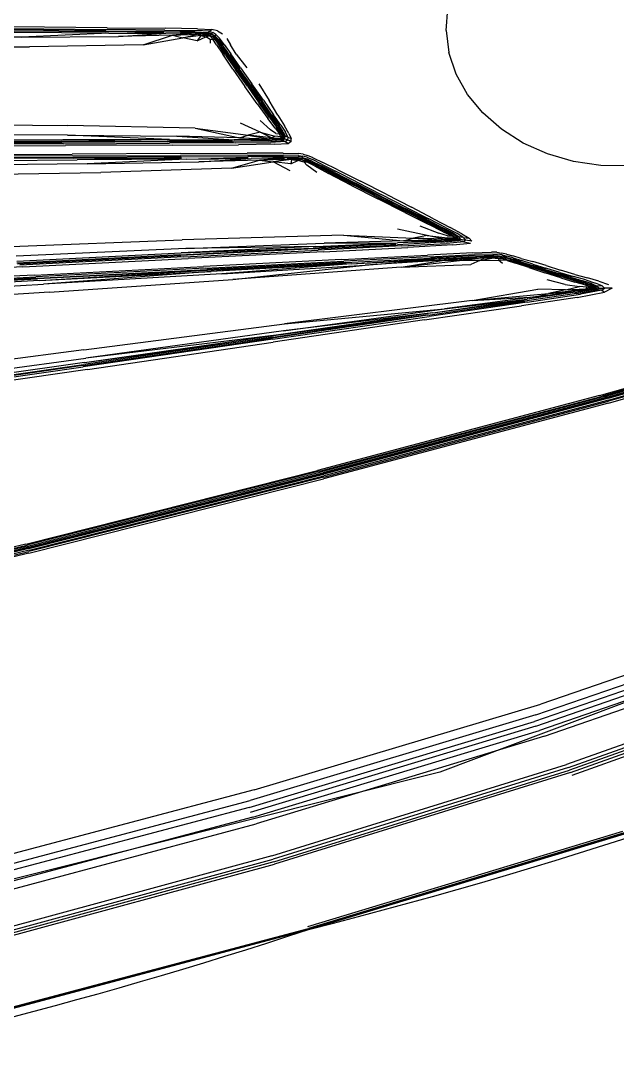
# Model space of a CAD drawing. Extents: x 526875 to 527530, y 3493038 to 3493574.
# Drawn here: x 527112.364 to 527113.568, y 3493322.134 to 3493324.211 of the extents above; entities that cross this region are included whole.
import ezdxf

# ---------------------------------------------------------------- set-up
doc = ezdxf.new("R2010")
doc.units = 0
doc.header["$LTSCALE"] = 2
doc.layers.get('0').update_dxf_attribs({"linetype": 'CONTINUOUS'})
doc.layers.add('L-WATER水景', color=5, linetype='CONTINUOUS')
doc.layers.add('W-_BOLLARD系船栓', color=4, linetype='CONTINUOUS')

# ---------------------------------------------------------------- blocks, each defined once
blk = doc.blocks.new('$matou$00000056')
at = {"color": 0, "linetype": 'Continuous'}
for p, q in [((-4114.3, 1648.3, 0), (-4525.8, 1506.2, 0)), ((-4525.7, 1505.9, 0), (-4114.2, 1647.8, 0)), ((-4114.1, 1646.2, 0), (-4525.5, 1504.4, 0)), ((-4085.7, 1535.3, 0), (-4478.9, 1396.7, 0)), ((-4478.2, 1392.7, 0), (-4085.3, 1531.3, 0)), ((-4084.7, 1526.7, 0), (-4477.1, 1388.1, 0)), ((-4475.5, 1382.5, 0), (-4083.7, 1520.8, 0)), ((-4950.2, 1339.7, 0), (-4525.8, 1506.2, 0)), ((-4525.7, 1505.9, 0), (-4949.7, 1339.7, 0)), ((-4949.1, 1338.5, 0), (-4525.5, 1504.4, 0)), ((-4524.6, 1500.9, 0), (-4947.3, 1335.4, 0)), ((-4069.6, 1462.6, 0), (-4453.9, 1329.1, 0)), ((-4449.1, 1318.1, 0), (-4066.5, 1450.4, 0)), ((-4444, 1301.6, 0), (-4063.3, 1432.8, 0)), ((-4063.7, 1421.3, 0), (-4445.5, 1290, 0)), ((-4450.8, 1272, 0), (-4065.9, 1403.9, 0)), ((-4876.2, 1237.7, 0), (-4478.9, 1396.7, 0)), ((-4478.2, 1392.7, 0), (-4875, 1233.8, 0)), ((-4873.3, 1229.4, 0), (-4477.1, 1388.1, 0)), ((-4475.5, 1382.5, 0), (-4870.8, 1224.2, 0)), ((-4840.7, 1177.1, 0), (-4453.9, 1329.1, 0)), ((-4449.1, 1318.1, 0), (-4834.1, 1167.4, 0)), ((-4829.1, 1160.2, 0), (-4445.5, 1309.9, 0)), ((-4828.6, 1141.1, 0), (-4445.5, 1290, 0)), ((-4444, 1301.6, 0), (-4826.9, 1152.5, 0)), ((-4450.8, 1272, 0), (-4835.4, 1122.9, 0)), ((-5250.9, 1070.6, 0), (-4878, 1242.4, 0)), ((-4876.2, 1237.7, 0), (-5247.9, 1066.3, 0)), ((-5246, 1062.8, 0), (-4875, 1233.8, 0)), ((-4873.3, 1229.4, 0), (-5243.6, 1058.9, 0)), ((-5240.2, 1054.4, 0), (-4870.8, 1224.2, 0)), ((-4840.7, 1177.1, 0), (-5201.8, 1014.6, 0)), ((-5193.4, 1006.6, 0), (-4834.1, 1167.4, 0)), ((-4829.1, 1160.2, 0), (-5187.1, 1000.6, 0)), ((-5183.9, 993.7, 0), (-4826.9, 1152.5, 0)), ((-4828.6, 1141.1, 0), (-5184.9, 983.1, 0)), ((-5191.2, 965.8, 0), (-4835.4, 1122.9, 0)), ((-4144.7, 872.5, 0), (-3785.5, 985.6, 0)), ((-4144.6, 877.4, 0), (-3785.8, 990.1, 0)), ((-3785.7, 987.6, 0), (-4144.6, 874.6, 0)), ((-4144.5, 869.5, 0), (-3785.3, 982.7, 0)), ((-3785.2, 981.6, 0), (-4144.3, 868.4, 0)), ((-4143.9, 867.4, 0), (-3785.3, 980.5, 0)), ((-4142.7, 865.3, 0), (-3785.6, 977.9, 0)), ((-3785.7, 976.1, 0), (-4141.7, 863.8, 0)), ((-4140.3, 862, 0), (-3785.8, 973.9, 0)), ((-4540.4, 744.6, 0), (-4144.6, 874.6, 0)), ((-4144.6, 877.4, 0), (-4540.2, 747.5, 0)), ((-4144.7, 872.5, 0), (-4540.5, 742.4, 0)), ((-4144.5, 869.5, 0), (-4540.3, 739.4, 0)), ((-4539.9, 738.4, 0), (-4144.3, 868.4, 0)), ((-4143.9, 867.4, 0), (-4539.2, 737.5, 0)), ((-4142.7, 865.3, 0), (-4536.6, 735.8, 0)), ((-4534.5, 734.8, 0), (-4141.7, 863.8, 0)), ((-4140.3, 862, 0), (-4531.8, 733.5, 0)), ((-4922.7, 610.3, 0), (-4540.5, 742.4, 0)), ((-4540.4, 744.6, 0), (-4922.6, 612.5, 0)), ((-4922.5, 615.4, 0), (-4540.2, 747.5, 0)), ((-4922.3, 607.4, 0), (-4540.3, 739.4, 0)), ((-4539.9, 738.4, 0), (-4921.7, 606.5, 0)), ((-4920.7, 605.8, 0), (-4539.2, 737.5, 0)), ((-4917.1, 604.6, 0), (-4536.6, 735.8, 0)), ((-4534.5, 734.8, 0), (-4914.2, 603.9, 0)), ((-4910.4, 603.1, 0), (-4531.8, 733.5, 0)), ((-4922.5, 615.4, 0), (-5241.1, 495.9, 0)), ((-5241, 493.3, 0), (-4922.6, 612.5, 0)), ((-4922.7, 610.3, 0), (-5240.8, 491.2, 0)), ((-4221.2, 567.2, 0), (-3953.3, 619.4, 0)), ((-3948.8, 610, 0), (-4215.5, 559.1, 0)), ((-3948, 613.8, 0), (-4215, 562.8, 0)), ((-4214.7, 560.6, 0), (-3948.1, 611.5, 0)), ((-4922.3, 607.4, 0), (-5240.1, 488.6, 0)), ((-5239.3, 487.8, 0), (-4921.7, 606.5, 0)), ((-4920.7, 605.8, 0), (-5238.1, 487.2, 0)), ((-4917.1, 604.6, 0), (-5233.8, 486.4, 0)), ((-5230.3, 486.1, 0), (-4914.2, 603.9, 0)), ((-4910.4, 603.1, 0), (-5225.9, 485.7, 0)), ((-3948.7, 597.8, 0), (-4218.6, 548.2, 0)), ((-4217, 555.8, 0), (-3949.3, 606.4, 0)), ((-4215.9, 534.5, 0), (-3946, 581.4, 0)), ((-4217, 555.8, 0), (-4474.4, 506.6, 0)), ((-4221.2, 567.2, 0), (-4470.4, 518.1, 0)), ((-4470.2, 513.5, 0), (-4215, 562.8, 0)), ((-4470, 509.9, 0), (-4215.5, 559.1, 0)), ((-4217, 555.8, 0), (-4470, 509.9, 0)), ((-4214.7, 560.6, 0), (-4469.2, 511.4, 0)), ((-4484.4, 499.2, 0), (-4218.6, 548.2, 0)), ((-4474.4, 506.6, 0), (-4218.6, 548.2, 0)), ((-4215.9, 534.5, 0), (-4485.6, 487.6, 0)), ((-4470.2, 513.5, 0), (-4680.2, 472.6, 0)), ((-4673.7, 478.1, 0), (-4470.4, 518.1, 0)), ((-4484.4, 499.2, 0), (-4700.8, 459.6, 0)), ((-4684.9, 466.3, 0), (-4474.4, 506.6, 0)), ((-4684.9, 466.3, 0), (-4484.4, 499.2, 0)), ((-4470, 509.9, 0), (-4678.6, 469.3, 0)), ((-4474.4, 506.6, 0), (-4678.6, 469.3, 0)), ((-4678.3, 470.7, 0), (-4469.2, 511.4, 0)), ((-4737.7, 445, 0), (-4485.6, 487.6, 0)), ((-4485.6, 487.6, 0), (-4700.8, 459.6, 0)), ((-4812, 447, 0), (-4680.2, 472.6, 0)), ((-4673.7, 478.1, 0), (-4804.2, 453.1, 0)), ((-4823.1, 437.9, 0), (-4700.8, 459.6, 0)), ((-4684.9, 466.3, 0), (-4811.9, 442.1, 0)), ((-4700.8, 459.6, 0), (-4811.9, 442.1, 0)), ((-4678.3, 470.7, 0), (-4808.5, 445.4, 0)), ((-4684.9, 466.3, 0), (-4807.8, 444.2, 0)), ((-4168.9, 437.7, 0), (-3919.6, 461.7, 0)), ((-4812, 447, 0), (-4883.3, 432.6, 0)), ((-4879.1, 438.2, 0), (-4804.2, 453.1, 0)), ((-4878.1, 431.4, 0), (-4808.5, 445.4, 0)), ((-4737.7, 445, 0), (-4840.4, 432.2, 0)), ((-4737.7, 445, 0), (-4826.2, 425.1, 0)), ((-4737.7, 445, 0), (-4823.1, 437.9, 0)), ((-3915.7, 445.4, 0), (-4160.9, 424.7, 0)), ((-4879.1, 438.2, 0), (-4915.7, 428.7, 0)), ((-4912, 425.6, 0), (-4883.3, 432.6, 0)), ((-4878.1, 431.4, 0), (-4905.4, 425, 0)), ((-4902.2, 424.5, 0), (-4876.1, 430.6, 0)), ((-4884.9, 425.9, 0), (-4840.4, 432.2, 0)), ((-4823.1, 437.9, 0), (-4880.1, 428, 0)), ((-4840.4, 432.2, 0), (-4880.1, 428, 0)), ((-4876.8, 429.6, 0), (-4811.9, 442.1, 0)), ((-4876.8, 429.6, 0), (-4823.1, 437.9, 0)), ((-4863.1, 425.6, 0), (-4840.4, 432.2, 0)), ((-4823.1, 437.9, 0), (-4840.4, 432.2, 0)), ((-4168.9, 437.7, 0), (-4415.6, 413.5, 0)), ((-4155.1, 418.3, 0), (-3913.7, 437.1, 0)), ((-3912.6, 433.7, 0), (-4152.8, 415.5, 0)), ((-4151.9, 414.2, 0), (-3911.7, 432.4, 0)), ((-3910.5, 430.2, 0), (-4150.4, 412.1, 0)), ((-4925.9, 422.1, 0), (-4915.7, 428.7, 0)), ((-4925.9, 422.1, 0), (-4915.9, 422.1, 0)), ((-4908.1, 410.4, 0), (-4921.2, 416, 0)), ((-4912, 425.6, 0), (-4915.9, 422.1, 0)), ((-4912.7, 418.2, 0), (-4915.9, 422.1, 0)), ((-4908.6, 422, 0), (-4915.9, 422.1, 0)), ((-4912, 425.6, 0), (-4915.7, 428.7, 0)), ((-4912.7, 418.2, 0), (-4905.9, 418.7, 0)), ((-4912.7, 418.2, 0), (-4903.7, 413.8, 0)), ((-4912, 425.6, 0), (-4905.4, 425, 0)), ((-4908.6, 422, 0), (-4905.4, 425, 0)), ((-4908.6, 422, 0), (-4905.9, 418.7, 0)), ((-4908.6, 422, 0), (-4904.8, 422, 0)), ((-4902.6, 419.1, 0), (-4905.9, 418.7, 0)), ((-4898.3, 414.8, 0), (-4905.9, 418.7, 0)), ((-4902.2, 424.5, 0), (-4905.4, 425, 0)), ((-4902.2, 424.5, 0), (-4904.8, 422, 0)), ((-4902.6, 419.1, 0), (-4904.8, 422, 0)), ((-4903.3, 422, 0), (-4904.8, 422, 0)), ((-4903.3, 422, 0), (-4901.2, 424.1, 0)), ((-4903.3, 422, 0), (-4901.6, 419.6, 0)), ((-4903.3, 422, 0), (-4902.5, 422, 0)), ((-4902.6, 419.1, 0), (-4901.6, 419.6, 0)), ((-4902.6, 419.1, 0), (-4896.1, 415.7, 0)), ((-4901, 423.7, 0), (-4902.5, 422, 0)), ((-4901.3, 420.1, 0), (-4902.5, 422, 0)), ((-4901.8, 421.9, 0), (-4902.5, 422, 0)), ((-4902.2, 424.5, 0), (-4901.2, 424.1, 0)), ((-4901.8, 421.9, 0), (-4901, 423.7, 0)), ((-4901.8, 421.9, 0), (-4901, 423, 0)), ((-4901.8, 421.9, 0), (-4901.3, 420.1, 0)), ((-4901.8, 421.9, 0), (-4901.2, 420.8, 0)), ((-4901.3, 420.1, 0), (-4901.6, 419.6, 0)), ((-4895.9, 416.6, 0), (-4901.6, 419.6, 0)), ((-4901.3, 420.1, 0), (-4901.2, 420.8, 0)), ((-4901, 423.7, 0), (-4901.2, 424.1, 0)), ((-4901, 423, 0), (-4901.2, 420.8, 0)), ((-4900.3, 421.8, 0), (-4901.2, 420.8, 0)), ((-4897.4, 418.6, 0), (-4901.2, 420.8, 0)), ((-4901, 423.7, 0), (-4880.1, 428, 0)), ((-4884.9, 425.9, 0), (-4901, 423, 0)), ((-4901, 423.7, 0), (-4901, 423, 0)), ((-4900.3, 421.8, 0), (-4901, 423, 0)), ((-4900.3, 421.8, 0), (-4890.4, 423.4, 0)), ((-4897.4, 418.6, 0), (-4900.3, 421.8, 0)), ((-4900.3, 421.8, 0), (-4897, 419.9, 0)), ((-4898.3, 414.8, 0), (-4896.1, 415.7, 0)), ((-4897.4, 418.6, 0), (-4897, 419.9, 0)), ((-4897.4, 418.6, 0), (-4889.1, 415.4, 0)), ((-4897.4, 418.6, 0), (-4896.7, 417.6, 0)), ((-4891.8, 420.9, 0), (-4897, 419.9, 0)), ((-4889, 416.9, 0), (-4897, 419.9, 0)), ((-4895.9, 416.6, 0), (-4896.7, 417.6, 0)), ((-4895.9, 416.6, 0), (-4896.1, 415.7, 0)), ((-4885.6, 411.5, 0), (-4896.1, 415.7, 0)), ((-4891.8, 420.9, 0), (-4890.4, 423.4, 0)), ((-4891.8, 420.9, 0), (-4882.2, 419.9, 0)), ((-4884.9, 425.9, 0), (-4890.4, 423.4, 0)), ((-4863.1, 425.6, 0), (-4890.4, 423.4, 0)), ((-4889, 416.9, 0), (-4875.8, 412.3, 0)), ((-4884.9, 425.9, 0), (-4880.1, 428, 0)), ((-4884.9, 425.9, 0), (-4863.1, 425.6, 0)), ((-4863.1, 425.6, 0), (-4882.2, 419.9, 0)), ((-4862.9, 416.4, 0), (-4882.2, 419.9, 0)), ((-4863.1, 425.6, 0), (-4826.2, 425.1, 0)), ((-4862.9, 416.4, 0), (-4838.6, 409.3, 0)), ((-4400.4, 404.2, 0), (-4160.9, 424.7, 0)), ((-4386.4, 400.2, 0), (-4160.9, 424.7, 0)), ((-4155.1, 418.3, 0), (-4386.4, 400.2, 0)), ((-4155.1, 418.3, 0), (-4381.2, 398.3, 0)), ((-4381.2, 398.3, 0), (-4152.8, 415.5, 0)), ((-4148.4, 409.3, 0), (-3908.7, 427.4, 0)), ((-4908.1, 410.4, 0), (-4892.8, 405.3, 0)), ((-4890.3, 408.7, 0), (-4903.7, 413.8, 0)), ((-4898.3, 414.8, 0), (-4886.6, 410.2, 0)), ((-4875.5, 399.6, 0), (-4892.8, 405.3, 0)), ((-4890.3, 408.7, 0), (-4873.7, 403, 0)), ((-4876.1, 410.7, 0), (-4889.1, 415.4, 0)), ((-4887.9, 414.1, 0), (-4874.9, 409.2, 0)), ((-4871.6, 404.8, 0), (-4886.6, 410.2, 0)), ((-4885.6, 411.5, 0), (-4871.7, 406.4, 0)), ((-4876.1, 410.7, 0), (-4858.1, 404, 0)), ((-4856.8, 405.3, 0), (-4875.8, 412.3, 0)), ((-4857.5, 402.8, 0), (-4874.9, 409.2, 0)), ((-4855.3, 396.3, 0), (-4873.7, 403, 0)), ((-4854.7, 400.1, 0), (-4871.7, 406.4, 0)), ((-4871.6, 404.8, 0), (-4854.2, 398.4, 0)), ((-4837.7, 396.3, 0), (-4858.1, 404, 0)), ((-4857.5, 402.8, 0), (-4838.2, 395.5, 0)), ((-4856.8, 405.3, 0), (-4835.1, 397.1, 0)), ((-4641.7, 389.9, 0), (-4415.6, 413.5, 0)), ((-4415.6, 413.5, 0), (-4593.5, 387.2, 0)), ((-4400.4, 404.2, 0), (-4593.5, 387.2, 0)), ((-4574.5, 385.5, 0), (-4400.4, 404.2, 0)), ((-4151.9, 414.2, 0), (-4380.2, 397, 0)), ((-4378.5, 394.9, 0), (-4150.4, 412.1, 0)), ((-4148.4, 409.3, 0), (-4376, 392.1, 0)), ((-4132.7, 395.9, 0), (-3898.6, 413.6, 0)), ((-4875.5, 399.6, 0), (-4856.3, 392.6, 0)), ((-4836.9, 385.2, 0), (-4856.3, 392.6, 0)), ((-4855.3, 396.3, 0), (-4836.6, 389.4, 0)), ((-4854.7, 400.1, 0), (-4836.6, 393.2, 0)), ((-4836, 391.6, 0), (-4854.2, 398.4, 0)), ((-4819.1, 388.2, 0), (-4838.2, 395.5, 0)), ((-4837.7, 396.3, 0), (-4817.5, 388.6, 0)), ((-4818.9, 386.6, 0), (-4836.6, 393.2, 0)), ((-4818.9, 382.8, 0), (-4836.6, 389.4, 0)), ((-4836, 391.6, 0), (-4818.5, 385, 0)), ((-4813.8, 388.8, 0), (-4835.1, 397.1, 0)), ((-4819.1, 388.2, 0), (-4802.5, 381.9, 0)), ((-4800.2, 381.9, 0), (-4817.5, 388.6, 0)), ((-4813.8, 388.8, 0), (-4795.8, 381.7, 0)), ((-4641.7, 389.9, 0), (-4735.6, 384.6, 0)), ((-4641.7, 389.9, 0), (-4720.1, 377.7, 0)), ((-4641.7, 389.9, 0), (-4699.6, 377.4, 0)), ((-4574.5, 385.5, 0), (-4386.4, 400.2, 0)), ((-4567.7, 384.3, 0), (-4386.4, 400.2, 0)), ((-4381.2, 398.3, 0), (-4567.7, 384.3, 0)), ((-4566.6, 383, 0), (-4380.2, 397, 0)), ((-4378.5, 394.9, 0), (-4564.8, 380.9, 0)), ((-4562.1, 378.1, 0), (-4376, 392.1, 0)), ((-4132.7, 395.9, 0), (-4355.1, 379.1, 0)), ((-4349.2, 376.4, 0), (-4128.5, 393.1, 0)), ((-4125.6, 390.9, 0), (-4345.1, 374.3, 0)), ((-4343.8, 373, 0), (-4124.7, 389.5, 0)), ((-4836.9, 385.2, 0), (-4818.8, 378.7, 0)), ((-4818.9, 386.6, 0), (-4803.5, 380.8, 0)), ((-4818.9, 382.8, 0), (-4803.8, 377.1, 0)), ((-4803.4, 373.4, 0), (-4818.8, 378.7, 0)), ((-4803.4, 379.3, 0), (-4818.5, 385, 0)), ((-4792.5, 372.8, 0), (-4803.8, 377.1, 0)), ((-4792.1, 376.5, 0), (-4803.5, 380.8, 0)), ((-4803.4, 379.3, 0), (-4792.1, 375.1, 0)), ((-4790.7, 377.4, 0), (-4802.5, 381.9, 0)), ((-4800.2, 381.9, 0), (-4788.4, 377.3, 0)), ((-4784.2, 377, 0), (-4795.8, 381.7, 0)), ((-4792.1, 376.5, 0), (-4783.7, 373.5, 0)), ((-4783.8, 372.1, 0), (-4792.1, 375.1, 0)), ((-4780.5, 374.3, 0), (-4788.4, 377.3, 0)), ((-4784.2, 377, 0), (-4776.9, 374.1, 0)), ((-4784.2, 377, 0), (-4772.6, 376.9, 0)), ((-4780.5, 374.3, 0), (-4775, 372.7, 0)), ((-4780.5, 374.3, 0), (-4776.9, 374.1, 0)), ((-4778, 382.3, 0), (-4772.6, 376.9, 0)), ((-4772.1, 374.6, 0), (-4776.9, 374.1, 0)), ((-4771.8, 372.5, 0), (-4776.9, 374.1, 0)), ((-4747.8, 377.4, 0), (-4772.6, 376.9, 0)), ((-4772.1, 374.6, 0), (-4763.7, 373.6, 0)), ((-4747.8, 377.4, 0), (-4763.7, 373.6, 0)), ((-4754.3, 373.1, 0), (-4720.1, 377.7, 0)), ((-4754.3, 373.1, 0), (-4747.8, 377.4, 0)), ((-4747.8, 377.4, 0), (-4735.6, 384.6, 0)), ((-4747.8, 377.4, 0), (-4720.1, 377.7, 0)), ((-4720.1, 377.7, 0), (-4747.7, 372.7, 0)), ((-4699.6, 377.4, 0), (-4747.7, 372.7, 0)), ((-4743.7, 372.1, 0), (-4699.6, 377.4, 0)), ((-4743.7, 372.1, 0), (-4686.7, 376.6, 0)), ((-4681.9, 375.7, 0), (-4742, 371.4, 0)), ((-4741.3, 370.1, 0), (-4681, 374.4, 0)), ((-4699.6, 377.4, 0), (-4720.1, 377.7, 0)), ((-4699.6, 377.4, 0), (-4593.5, 387.2, 0)), ((-4593.5, 387.2, 0), (-4686.7, 376.6, 0)), ((-4574.5, 385.5, 0), (-4686.7, 376.6, 0)), ((-4574.5, 385.5, 0), (-4681.9, 375.7, 0)), ((-4566.6, 383, 0), (-4681, 374.4, 0)), ((-4679.5, 372.3, 0), (-4564.8, 380.9, 0)), ((-4562.1, 378.1, 0), (-4677, 369.5, 0)), ((-4537.3, 365.4, 0), (-4355.1, 379.1, 0)), ((-4349.2, 376.4, 0), (-4530.1, 362.8, 0)), ((-4525, 360.8, 0), (-4345.1, 374.3, 0)), ((-4351.7, 362.4, 0), (-4123.6, 377.7, 0)), ((-4124.6, 386, 0), (-4345.8, 369.8, 0)), ((-4803.4, 373.4, 0), (-4792.1, 369.4, 0)), ((-4792.5, 372.8, 0), (-4784.1, 369.9, 0)), ((-4783.6, 366.6, 0), (-4792.1, 369.4, 0)), ((-4777.4, 367.9, 0), (-4784.1, 369.9, 0)), ((-4783.8, 372.1, 0), (-4777.3, 370.2, 0)), ((-4777.2, 371.6, 0), (-4783.7, 373.5, 0)), ((-4783.6, 366.6, 0), (-4776.7, 364.7, 0)), ((-4777.4, 367.9, 0), (-4771.4, 366.9, 0)), ((-4771.5, 369.1, 0), (-4777.3, 370.2, 0)), ((-4777.2, 371.6, 0), (-4771.7, 370.5, 0)), ((-4770.3, 363.6, 0), (-4776.7, 364.7, 0)), ((-4771.8, 372.5, 0), (-4775, 372.7, 0)), ((-4771.8, 372.5, 0), (-4763.7, 373.6, 0)), ((-4771.8, 372.5, 0), (-4768.5, 371.7, 0)), ((-4771.7, 371.2, 0), (-4771.7, 370.5, 0)), ((-4765.9, 370, 0), (-4771.7, 370.5, 0)), ((-4771.5, 369.1, 0), (-4765.5, 368.7, 0)), ((-4764.9, 366.5, 0), (-4771.4, 366.9, 0)), ((-4770.3, 363.6, 0), (-4763.4, 363.4, 0)), ((-4754.3, 373.1, 0), (-4768.5, 371.7, 0)), ((-4767, 371.2, 0), (-4768.5, 371.7, 0)), ((-4767, 371.2, 0), (-4747.7, 372.7, 0)), ((-4767, 371.2, 0), (-4766.3, 370.8, 0)), ((-4765.9, 370, 0), (-4766.3, 370.8, 0)), ((-4765.9, 370, 0), (-4742, 371.4, 0)), ((-4765.9, 370, 0), (-4765.5, 368.7, 0)), ((-4741.3, 370.1, 0), (-4765.5, 368.7, 0)), ((-4764.9, 366.5, 0), (-4740.2, 367.9, 0)), ((-4754.3, 373.1, 0), (-4763.7, 373.6, 0)), ((-4738.2, 365, 0), (-4763.4, 363.4, 0)), ((-4754.3, 373.1, 0), (-4747.7, 372.7, 0)), ((-4679.5, 372.3, 0), (-4740.2, 367.9, 0)), ((-4738.2, 365, 0), (-4677, 369.5, 0)), ((-4537.3, 365.4, 0), (-4650.7, 356.9, 0)), ((-4642.6, 354.4, 0), (-4530.1, 362.8, 0)), ((-4525, 360.8, 0), (-4636.6, 352.4, 0)), ((-4351.7, 362.4, 0), (-4538, 350.9, 0)), ((-4526.8, 356.9, 0), (-4345.8, 369.8, 0)), ((-4526.8, 356.9, 0), (-4351.7, 362.4, 0)), ((-4343.8, 373, 0), (-4523.1, 359.5, 0)), ((-4345.8, 369.8, 0), (-4523.1, 359.5, 0)), ((-4116.8, 361.5, 0), (-4346.9, 347.7, 0)), ((-4711.1, 351.9, 0), (-4734.7, 348.7, 0)), ((-4725.7, 346.3, 0), (-4734.7, 348.7, 0)), ((-4725.7, 346.3, 0), (-4727.9, 343.4, 0)), ((-4725.7, 346.3, 0), (-4702.5, 349.4, 0)), ((-4725.7, 346.3, 0), (-4719, 344.6, 0)), ((-4696, 347.5, 0), (-4719, 344.6, 0)), ((-4715.8, 343.6, 0), (-4693.1, 346.4, 0)), ((-4711.1, 351.9, 0), (-4650.7, 356.9, 0)), ((-4642.6, 354.4, 0), (-4702.5, 349.4, 0)), ((-4696, 347.5, 0), (-4636.6, 352.4, 0)), ((-4693.1, 346.4, 0), (-4636.5, 349.3, 0)), ((-4693.1, 345.4, 0), (-4636.5, 349.3, 0)), ((-4644.6, 345.7, 0), (-4538, 350.9, 0)), ((-4526.8, 356.9, 0), (-4636.5, 349.3, 0)), ((-4538, 350.9, 0), (-4636.5, 349.3, 0)), ((-4634.2, 351.1, 0), (-4523.1, 359.5, 0)), ((-4526.8, 356.9, 0), (-4634.2, 351.1, 0)), ((-4563.8, 337.4, 0), (-4346.9, 347.7, 0)), ((-4736.8, 345.5, 0), (-4733, 340.5, 0)), ((-4736.8, 345.5, 0), (-4727.9, 343.4, 0)), ((-4723.2, 333.1, 0), (-4733, 340.5, 0)), ((-4725, 339, 0), (-4733, 340.5, 0)), ((-4725, 339, 0), (-4727.9, 343.4, 0)), ((-4721.5, 342.1, 0), (-4727.9, 343.4, 0)), ((-4725, 339, 0), (-4716.3, 332.3, 0)), ((-4725, 339, 0), (-4719.4, 338.3, 0)), ((-4723.2, 333.1, 0), (-4707.4, 322.6, 0)), ((-4721.5, 342.1, 0), (-4719, 344.6, 0)), ((-4721.5, 342.1, 0), (-4719.4, 338.3, 0)), ((-4721.5, 342.1, 0), (-4718.3, 341.4, 0)), ((-4711.7, 332.3, 0), (-4719.4, 338.3, 0)), ((-4716.6, 338.1, 0), (-4719.4, 338.3, 0)), ((-4715.8, 343.6, 0), (-4719, 344.6, 0)), ((-4715.8, 343.6, 0), (-4718.3, 341.4, 0)), ((-4716.6, 338.1, 0), (-4718.3, 341.4, 0)), ((-4716.9, 341.1, 0), (-4718.3, 341.4, 0)), ((-4716.9, 341.1, 0), (-4714.6, 343, 0)), ((-4716.9, 341.1, 0), (-4716.1, 340.9, 0)), ((-4716.6, 338.1, 0), (-4715.6, 338.3, 0)), ((-4716.6, 338.1, 0), (-4709.7, 332.7, 0)), ((-4714.4, 342.5, 0), (-4716.1, 340.9, 0)), ((-4715.3, 340.7, 0), (-4716.1, 340.9, 0)), ((-4715.3, 338.7, 0), (-4716.1, 340.9, 0)), ((-4715.8, 343.6, 0), (-4714.6, 343, 0)), ((-4715.3, 338.7, 0), (-4715.6, 338.3, 0)), ((-4715.3, 340.7, 0), (-4714.4, 342.5, 0)), ((-4715.3, 340.7, 0), (-4714.3, 341.7, 0)), ((-4715.3, 340.7, 0), (-4715.3, 338.7, 0)), ((-4715.3, 340.7, 0), (-4714.9, 339.3, 0)), ((-4715.3, 338.7, 0), (-4714.9, 339.3, 0)), ((-4714.3, 341.7, 0), (-4714.9, 339.3, 0)), ((-4713.8, 340.3, 0), (-4714.9, 339.3, 0)), ((-4710.2, 335.6, 0), (-4714.9, 339.3, 0)), ((-4714.6, 343, 0), (-4695.4, 344, 0)), ((-4714.4, 342.5, 0), (-4714.6, 343, 0)), ((-4714.4, 342.5, 0), (-4695.4, 344, 0)), ((-4699.2, 342.2, 0), (-4714.4, 342.5, 0)), ((-4714.4, 342.5, 0), (-4714.3, 341.7, 0)), ((-4699.2, 342.2, 0), (-4714.3, 341.7, 0)), ((-4703.7, 339.9, 0), (-4714.3, 341.7, 0)), ((-4713.8, 340.3, 0), (-4714.3, 341.7, 0)), ((-4713.8, 340.3, 0), (-4703.7, 339.9, 0)), ((-4713.8, 340.3, 0), (-4709.5, 336.8, 0)), ((-4710.2, 335.6, 0), (-4709.5, 336.8, 0)), ((-4710.2, 335.6, 0), (-4709.9, 334.4, 0)), ((-4710.2, 335.6, 0), (-4698.5, 328.2, 0)), ((-4697.8, 326.7, 0), (-4709.9, 334.4, 0)), ((-4696.4, 324, 0), (-4709.7, 332.7, 0)), ((-4703.6, 336.6, 0), (-4709.5, 336.8, 0)), ((-4698, 329.8, 0), (-4709.5, 336.8, 0)), ((-4699.2, 342.2, 0), (-4703.7, 339.9, 0)), ((-4676.2, 336.4, 0), (-4703.7, 339.9, 0)), ((-4703.6, 336.6, 0), (-4692, 332.3, 0)), ((-4699.2, 342.2, 0), (-4695.4, 344, 0)), ((-4699.2, 342.2, 0), (-4658, 341.2, 0)), ((-4699.2, 342.2, 0), (-4676.2, 336.4, 0)), ((-4644.6, 345.7, 0), (-4695.4, 344, 0)), ((-4658, 341.2, 0), (-4695.4, 344, 0)), ((-4693.1, 345.4, 0), (-4644.6, 345.7, 0)), ((-4676.2, 336.4, 0), (-4658, 341.2, 0)), ((-4676.2, 336.4, 0), (-4636.3, 326, 0)), ((-4644.6, 345.7, 0), (-4658, 341.2, 0)), ((-4563.8, 337.4, 0), (-4658, 341.2, 0)), ((-4563.8, 337.4, 0), (-4644.6, 345.7, 0)), ((-4701.1, 322.4, 0), (-4716.3, 332.3, 0)), ((-4711.7, 332.3, 0), (-4697.6, 323, 0)), ((-4684.8, 308.2, 0), (-4707.4, 322.6, 0)), ((-4701.1, 322.4, 0), (-4678.6, 308.4, 0)), ((-4678.2, 315.8, 0), (-4698.5, 328.2, 0)), ((-4698, 329.8, 0), (-4677.5, 317.5, 0)), ((-4697.8, 326.7, 0), (-4677.6, 314.2, 0)), ((-4676.1, 309.7, 0), (-4697.6, 323, 0)), ((-4696.4, 324, 0), (-4675.6, 311, 0)), ((-4666.5, 320.5, 0), (-4692, 332.3, 0)), ((-4684.8, 308.2, 0), (-4655, 289.1, 0)), ((-4648.1, 289.4, 0), (-4678.6, 308.4, 0)), ((-4678.2, 315.8, 0), (-4647.7, 297, 0)), ((-4647.7, 295.6, 0), (-4677.6, 314.2, 0)), ((-4646.2, 298.3, 0), (-4677.5, 317.5, 0)), ((-4676.1, 309.7, 0), (-4646.3, 291.1, 0)), ((-4646.1, 292.7, 0), (-4675.6, 311, 0)), ((-4612.3, 274.9, 0), (-4647.7, 297, 0)), ((-4647.7, 295.6, 0), (-4613.2, 274.1, 0)), ((-4612.6, 270.2, 0), (-4646.3, 291.1, 0)), ((-4646.2, 298.3, 0), (-4609.5, 275.5, 0)), ((-4646.1, 292.7, 0), (-4612.5, 271.8, 0)), ((-4620.9, 267.5, 0), (-4655, 289.1, 0)), ((-4648.1, 289.4, 0), (-4614, 268.2, 0)), ((-4620.9, 267.5, 0), (-4585.8, 246, 0)), ((-4580.5, 247.4, 0), (-4614, 268.2, 0)), ((-4578.8, 252.7, 0), (-4613.2, 274.1, 0)), ((-4612.6, 270.2, 0), (-4579.4, 249.5, 0)), ((-4579.3, 251.1, 0), (-4612.5, 271.8, 0)), ((-4612.3, 274.9, 0), (-4577, 252.9, 0)), ((-4573.2, 252.8, 0), (-4609.5, 275.5, 0)), ((-4551.2, 232, 0), (-4579.4, 249.5, 0)), ((-4579.3, 251.1, 0), (-4550.9, 233.5, 0)), ((-4578.8, 252.7, 0), (-4549.6, 234.5, 0)), ((-4547.2, 234.2, 0), (-4577, 252.9, 0)), ((-4573.2, 252.8, 0), (-4542.9, 233.5, 0)), ((-4555.2, 227.5, 0), (-4585.8, 246, 0)), ((-4580.5, 247.4, 0), (-4552.1, 229.7, 0)), ((-4041.3, 242.2, 0), (-4236.3, 235.4, 0)), ((-4555.2, 227.5, 0), (-4534.9, 215.2, 0)), ((-4533.1, 217.9, 0), (-4552.1, 229.7, 0)), ((-4551.2, 232, 0), (-4532.3, 220.2, 0)), ((-4532, 221.6, 0), (-4550.9, 233.5, 0)), ((-4530.4, 222.4, 0), (-4549.6, 234.5, 0)), ((-4547.2, 234.2, 0), (-4528, 222, 0)), ((-4524, 221.2, 0), (-4542.9, 233.5, 0)), ((-4532, 221.6, 0), (-4520, 214.4, 0)), ((-4530.4, 222.4, 0), (-4518.6, 215.2, 0)), ((-4516.7, 214.9, 0), (-4528, 222, 0)), ((-4527.2, 232.2, 0), (-4513.6, 219.9, 0)), ((-4491.1, 230.1, 0), (-4468.2, 215.1, 0)), ((-4412.4, 226.2, 0), (-4468.2, 215.1, 0)), ((-4412.4, 226.2, 0), (-4450, 212.1, 0)), ((-4412.4, 226.2, 0), (-4236.3, 235.4, 0)), ((-4217.9, 221.3, 0), (-4030, 226.3, 0)), ((-4946.6, 216.2, 0), (-4909.3, 215.7, 0)), ((-4909.3, 215.7, 0), (-4872.6, 209.3, 0)), ((-4872.6, 209.3, 0), (-4837.4, 197, 0)), ((-4522.2, 207.7, 0), (-4534.9, 215.2, 0)), ((-4533.1, 217.9, 0), (-4521, 210.6, 0)), ((-4520.4, 213, 0), (-4532.3, 220.2, 0)), ((-4524, 221.2, 0), (-4513.2, 214.3, 0)), ((-4513.5, 206.7, 0), (-4521, 210.6, 0)), ((-4520.4, 213, 0), (-4512.9, 209.1, 0)), ((-4512.6, 210.5, 0), (-4520, 214.4, 0)), ((-4516.7, 214.9, 0), (-4513.2, 214.3, 0)), ((-4516.7, 214.9, 0), (-4510.2, 211.5, 0)), ((-4509.9, 215.1, 0), (-4513.6, 219.9, 0)), ((-4509.9, 215.1, 0), (-4513.2, 214.3, 0)), ((-4507, 211, 0), (-4513.2, 214.3, 0)), ((-4512.6, 210.5, 0), (-4512.9, 209.1, 0)), ((-4507.5, 207.2, 0), (-4512.9, 209.1, 0)), ((-4512.6, 210.5, 0), (-4512.3, 211.3, 0)), ((-4512.6, 210.5, 0), (-4507.3, 208.7, 0)), ((-4511.7, 211.6, 0), (-4512.3, 211.3, 0)), ((-4511.7, 211.6, 0), (-4510.2, 211.5, 0)), ((-4507, 211, 0), (-4510.2, 211.5, 0)), ((-4509.9, 215.1, 0), (-4501.3, 212.3, 0)), ((-4507.5, 207.2, 0), (-4507.3, 208.7, 0)), ((-4507.2, 209.5, 0), (-4507.3, 208.7, 0)), ((-4501.8, 207.6, 0), (-4507.3, 208.7, 0)), ((-4507.2, 209.5, 0), (-4507.2, 210, 0)), ((-4507, 211, 0), (-4501.3, 212.3, 0)), ((-4507, 211, 0), (-4504, 209.8, 0)), ((-4492.9, 210.8, 0), (-4504, 209.8, 0)), ((-4502.5, 209, 0), (-4504, 209.8, 0)), ((-4492.9, 210.8, 0), (-4502.5, 209, 0)), ((-4502.5, 209, 0), (-4487, 209.5, 0)), ((-4502.5, 209, 0), (-4502, 208.4, 0)), ((-4502, 208.4, 0), (-4487, 209.5, 0)), ((-4501.8, 207.6, 0), (-4502, 208.4, 0)), ((-4492.2, 217.8, 0), (-4501.3, 212.3, 0)), ((-4492.9, 210.8, 0), (-4501.3, 212.3, 0)), ((-4492.9, 210.8, 0), (-4492.2, 217.8, 0)), ((-4492.9, 210.8, 0), (-4468.2, 215.1, 0)), ((-4492.9, 210.8, 0), (-4487, 209.5, 0)), ((-4492.2, 217.8, 0), (-4468.2, 215.1, 0)), ((-4468.2, 215.1, 0), (-4487, 209.5, 0)), ((-4450, 212.1, 0), (-4487, 209.5, 0)), ((-4483.5, 208.4, 0), (-4450, 212.1, 0)), ((-4483.5, 208.4, 0), (-4438.5, 209.5, 0)), ((-4482.2, 207.4, 0), (-4438.5, 209.5, 0)), ((-4450, 212.1, 0), (-4468.2, 215.1, 0)), ((-4450, 212.1, 0), (-4368.2, 216.3, 0)), ((-4368.2, 216.3, 0), (-4438.5, 209.5, 0)), ((-4350.9, 211.7, 0), (-4438.5, 209.5, 0)), ((-4350.9, 211.7, 0), (-4434.5, 208, 0)), ((-4344.6, 208.1, 0), (-4434.2, 206.5, 0)), ((-4217.9, 221.3, 0), (-4368.2, 216.3, 0)), ((-4350.9, 211.7, 0), (-4217.9, 221.3, 0)), ((-4350.9, 211.7, 0), (-4204.3, 214.9, 0)), ((-4344.9, 209.6, 0), (-4204.3, 214.9, 0)), ((-4199.5, 212.1, 0), (-4344.9, 209.6, 0)), ((-4344.6, 208.1, 0), (-4199.2, 210.7, 0)), ((-4198.6, 208.3, 0), (-4344.1, 205.7, 0)), ((-4023.2, 218.3, 0), (-4204.3, 214.9, 0)), ((-4199.5, 212.1, 0), (-4020.7, 215, 0)), ((-4020.3, 213.5, 0), (-4199.2, 210.7, 0)), ((-4198.6, 208.3, 0), (-4019.8, 211.1, 0)), ((-4019.1, 208, 0), (-4197.8, 205.2, 0)), ((-4837.4, 197, 0), (-4804.6, 179.3, 0)), ((-4522.2, 207.7, 0), (-4514.2, 203.5, 0)), ((-4508.4, 201.4, 0), (-4514.2, 203.5, 0)), ((-4513.5, 206.7, 0), (-4508, 204.8, 0)), ((-4508.4, 201.4, 0), (-4502.1, 200.4, 0)), ((-4502.1, 203.7, 0), (-4508, 204.8, 0)), ((-4507.5, 207.2, 0), (-4501.9, 206.1, 0)), ((-4502.1, 203.7, 0), (-4501.9, 206.1, 0)), ((-4502.1, 203.7, 0), (-4482, 203.5, 0)), ((-4481.6, 200.3, 0), (-4502.1, 200.4, 0)), ((-4501.8, 207.6, 0), (-4501.9, 206.1, 0)), ((-4482.1, 205.9, 0), (-4501.9, 206.1, 0)), ((-4501.8, 207.6, 0), (-4482.2, 207.4, 0)), ((-4482.1, 205.9, 0), (-4434.2, 206.5, 0)), ((-4433.9, 204.1, 0), (-4482, 203.5, 0)), ((-4481.6, 200.3, 0), (-4433.2, 201, 0)), ((-4433.9, 204.1, 0), (-4344.1, 205.7, 0)), ((-4343.2, 202.6, 0), (-4433.2, 201, 0)), ((-4343.2, 202.6, 0), (-4197.8, 205.2, 0)), ((-4492.3, 180.6, 0), (-4488.8, 183.7, 0)), ((-4492.3, 180.6, 0), (-4487.3, 177.8, 0)), ((-4492.3, 180.6, 0), (-4492.2, 175.3, 0)), ((-4469.3, 185.4, 0), (-4488.8, 183.7, 0)), ((-4484, 180.7, 0), (-4488.8, 183.7, 0)), ((-4484, 180.7, 0), (-4487.3, 177.8, 0)), ((-4484, 180.7, 0), (-4465, 182.5, 0)), ((-4484, 180.7, 0), (-4480.6, 178.7, 0)), ((-4461.7, 180.3, 0), (-4480.6, 178.7, 0)), ((-4469.3, 185.4, 0), (-4421.4, 186.7, 0)), ((-4417.4, 183.8, 0), (-4465, 182.5, 0)), ((-4461.7, 180.3, 0), (-4414.4, 181.6, 0)), ((-4332.1, 188.3, 0), (-4421.4, 186.7, 0)), ((-4417.4, 183.8, 0), (-4328.5, 185.4, 0)), ((-4326, 183.2, 0), (-4414.4, 181.6, 0)), ((-4413.2, 180.3, 0), (-4325.1, 181.8, 0)), ((-4328.4, 179.2, 0), (-4413.2, 180.3, 0)), ((-4332.1, 188.3, 0), (-4188.5, 190.8, 0)), ((-4185.7, 187.9, 0), (-4328.5, 185.4, 0)), ((-4328.4, 179.2, 0), (-4185.1, 181.2, 0)), ((-4326, 183.2, 0), (-4183.6, 185.7, 0)), ((-4183, 184.3, 0), (-4325.1, 181.8, 0)), ((-4185.1, 181.2, 0), (-4325.1, 181.8, 0)), ((-4012.2, 193.6, 0), (-4188.5, 190.8, 0)), ((-4185.7, 187.9, 0), (-4010.2, 190.7, 0)), ((-4008.9, 183.6, 0), (-4185.1, 181.2, 0)), ((-4008.9, 188.4, 0), (-4183.6, 185.7, 0)), ((-4183, 184.3, 0), (-4008.6, 187.1, 0)), ((-4804.6, 179.3, 0), (-4775.1, 156.5, 0)), ((-4489, 166.8, 0), (-4492.2, 175.3, 0)), ((-4487.5, 173, 0), (-4492.2, 175.3, 0)), ((-4489, 166.8, 0), (-4483, 154.2, 0)), ((-4487.5, 173, 0), (-4487.3, 177.8, 0)), ((-4487.5, 173, 0), (-4484.4, 165.1, 0)), ((-4487.5, 173, 0), (-4484.1, 171.5, 0)), ((-4483.8, 176, 0), (-4487.3, 177.8, 0)), ((-4483.8, 176, 0), (-4484.1, 171.5, 0)), ((-4481.3, 164.2, 0), (-4484.1, 171.5, 0)), ((-4482.4, 170.9, 0), (-4484.1, 171.5, 0)), ((-4483.8, 176, 0), (-4480.6, 178.7, 0)), ((-4483.8, 176, 0), (-4482, 175, 0)), ((-4482.4, 170.9, 0), (-4482, 175, 0)), ((-4482.4, 170.9, 0), (-4479.8, 164, 0)), ((-4482.4, 170.9, 0), (-4481.5, 170.8, 0)), ((-4478.8, 177.5, 0), (-4482, 175, 0)), ((-4481.1, 174.5, 0), (-4482, 175, 0)), ((-4480.8, 171, 0), (-4481.5, 170.8, 0)), ((-4481.1, 174.5, 0), (-4480.3, 174, 0)), ((-4480.8, 171, 0), (-4480.3, 174, 0)), ((-4479.5, 173.5, 0), (-4480.8, 171, 0)), ((-4480.8, 171, 0), (-4479.8, 171.5, 0)), ((-4480.8, 171, 0), (-4478.6, 165.2, 0)), ((-4478.8, 177.5, 0), (-4480.6, 178.7, 0)), ((-4478, 176, 0), (-4480.3, 174, 0)), ((-4479.5, 173.5, 0), (-4480.3, 174, 0)), ((-4479.5, 173.5, 0), (-4479.8, 171.5, 0)), ((-4478.1, 172.7, 0), (-4479.8, 171.5, 0)), ((-4477.9, 166.4, 0), (-4479.8, 171.5, 0)), ((-4479.5, 173.5, 0), (-4478, 176, 0)), ((-4479.5, 173.5, 0), (-4478, 174.8, 0)), ((-4479.5, 173.5, 0), (-4478.1, 172.7, 0)), ((-4478.8, 177.5, 0), (-4460.2, 179, 0)), ((-4478.8, 177.5, 0), (-4478.2, 176.7, 0)), ((-4477.9, 166.4, 0), (-4478.6, 165.2, 0)), ((-4478.2, 176.7, 0), (-4462.4, 176.4, 0)), ((-4478, 176, 0), (-4478.2, 176.7, 0)), ((-4478.1, 172.7, 0), (-4478, 174.8, 0)), ((-4478.1, 172.7, 0), (-4470, 171.6, 0)), ((-4478.1, 172.7, 0), (-4476.3, 167.8, 0)), ((-4478, 176, 0), (-4462.4, 176.4, 0)), ((-4465.7, 174.4, 0), (-4478, 176, 0)), ((-4478, 176, 0), (-4478, 174.8, 0)), ((-4465.7, 174.4, 0), (-4478, 174.8, 0)), ((-4477.9, 166.4, 0), (-4476.3, 167.8, 0)), ((-4477.9, 166.4, 0), (-4472.3, 156.5, 0)), ((-4471.6, 167.3, 0), (-4476.3, 167.8, 0)), ((-4470.6, 158.4, 0), (-4476.3, 167.8, 0)), ((-4471.6, 167.3, 0), (-4464.4, 161.2, 0)), ((-4465.7, 174.4, 0), (-4470, 171.6, 0)), ((-4450.2, 165.4, 0), (-4470, 171.6, 0)), ((-4465.7, 174.4, 0), (-4462.4, 176.4, 0)), ((-4465.7, 174.4, 0), (-4434.1, 170.3, 0)), ((-4465.7, 174.4, 0), (-4450.2, 165.4, 0)), ((-4460.5, 177.9, 0), (-4462.4, 176.4, 0)), ((-4422.4, 174.9, 0), (-4462.4, 176.4, 0)), ((-4434.1, 170.3, 0), (-4462.4, 176.4, 0)), ((-4460.5, 177.9, 0), (-4415.4, 178.5, 0)), ((-4460.5, 177.9, 0), (-4422.4, 174.9, 0)), ((-4460.2, 179, 0), (-4415.4, 178.5, 0)), ((-4450.2, 165.4, 0), (-4434.1, 170.3, 0)), ((-4422.4, 174.9, 0), (-4434.1, 170.3, 0)), ((-4362.7, 159.4, 0), (-4434.1, 170.3, 0)), ((-4422.4, 174.9, 0), (-4338.4, 173.2, 0)), ((-4362.7, 159.4, 0), (-4422.4, 174.9, 0)), ((-4328.4, 179.2, 0), (-4415.4, 178.5, 0)), ((-4338.4, 173.2, 0), (-4415.4, 178.5, 0)), ((-4191, 173.5, 0), (-4338.4, 173.2, 0)), ((-4328.4, 179.2, 0), (-4191, 173.5, 0)), ((-4191, 173.5, 0), (-4009.3, 174.9, 0)), ((-4775.1, 156.5, 0), (-4749.6, 129.2, 0)), ((-4478, 153, 0), (-4484.4, 165.1, 0)), ((-4474.1, 136.3, 0), (-4483, 154.2, 0)), ((-4481.3, 164.2, 0), (-4475.2, 152.6, 0)), ((-4481.3, 164.2, 0), (-4479.8, 164, 0)), ((-4479.1, 164.4, 0), (-4479.8, 164, 0)), ((-4473.8, 152.9, 0), (-4479.8, 164, 0)), ((-4479.1, 164.4, 0), (-4478.6, 165.2, 0)), ((-4473, 154.9, 0), (-4478.6, 165.2, 0)), ((-4478, 153, 0), (-4468, 135.6, 0)), ((-4465.5, 135.7, 0), (-4475.2, 152.6, 0)), ((-4473.8, 152.9, 0), (-4464.3, 136.3, 0)), ((-4473, 154.9, 0), (-4463.6, 138.7, 0)), ((-4462.7, 140.4, 0), (-4472.3, 156.5, 0)), ((-4470.6, 158.4, 0), (-4460.7, 142.4, 0)), ((-4450.2, 145.5, 0), (-4464.4, 161.2, 0)), ((-4450.2, 165.4, 0), (-4423.8, 150.5, 0)), ((-4362.7, 159.4, 0), (-4191, 157, 0)), ((-4006.6, 157.6, 0), (-4191, 157, 0)), ((-4449.9, 115.1, 0), (-4463.6, 138.7, 0)), ((-4462.7, 140.4, 0), (-4448.7, 116.3, 0)), ((-4446.1, 117.7, 0), (-4460.7, 142.4, 0)), ((-4749.6, 129.2, 0), (-4728.8, 98.3, 0)), ((-4474.1, 136.3, 0), (-4462.2, 111.7, 0)), ((-4454.2, 111.5, 0), (-4468, 135.6, 0)), ((-4465.5, 135.7, 0), (-4452, 112.1, 0)), ((-4450.9, 112.9, 0), (-4464.3, 136.3, 0)), ((-4447.9, 84.2, 0), (-4462.2, 111.7, 0)), ((-4454.2, 111.5, 0), (-4438.6, 84.3, 0)), ((-4436.6, 85.4, 0), (-4452, 112.1, 0)), ((-4450.9, 112.9, 0), (-4435.6, 86.3, 0)), ((-4449.9, 115.1, 0), (-4434.2, 87.8, 0)), ((-4432.5, 88.3, 0), (-4448.7, 116.3, 0)), ((-4446.1, 117.7, 0), (-4429.2, 88.6, 0)), ((-4728.8, 98.3, 0), (-4713.2, 64.4, 0)), ((-4423.1, 57.4, 0), (-4438.6, 84.3, 0)), ((-4436.6, 85.4, 0), (-4421.4, 58.8, 0)), ((-4420.4, 59.8, 0), (-4435.6, 86.3, 0)), ((-4418.6, 60.5, 0), (-4434.2, 87.8, 0)), ((-4432.5, 88.3, 0), (-4416.5, 60.2, 0)), ((-4412.7, 59.5, 0), (-4429.2, 88.6, 0)), ((-4713.2, 64.4, 0), (-4703.3, 28.4, 0)), ((-4417.2, 34.3, 0), (-4431.5, 57.3, 0)), ((-4423.1, 57.4, 0), (-4409.8, 34.2, 0)), ((-4408.2, 35.9, 0), (-4421.4, 58.8, 0)), ((-4420.4, 59.8, 0), (-4407.3, 36.9, 0)), ((-4418.6, 60.5, 0), (-4405.2, 37.1, 0)), ((-4402.9, 36.2, 0), (-4416.5, 60.2, 0)), ((-4412.7, 59.5, 0), (-4399, 34.8, 0)), ((-4699.3, -8.6, 0), (-4703.3, 28.4, 0)), ((-4417.2, 34.3, 0), (-4409.3, 18.6, 0)), ((-4400.6, 18.1, 0), (-4409.8, 34.2, 0)), ((-4408.2, 35.9, 0), (-4399.1, 20, 0)), ((-4398.2, 21.1, 0), (-4407.3, 36.9, 0)), ((-4396.3, 21.1, 0), (-4405.2, 37.1, 0)), ((-4402.9, 36.2, 0), (-4394.1, 20.2, 0)), ((-4390.5, 18.8, 0), (-4399, 34.8, 0)), ((-3970.8, 27.9, 0), (-4138.8, 25.5, 0)), ((-4404.2, 8, 0), (-4409.3, 18.6, 0)), ((-4400.6, 18.1, 0), (-4394.2, 7.7, 0)), ((-4392.9, 9.8, 0), (-4399.1, 20, 0)), ((-4398.2, 21.1, 0), (-4392, 10.9, 0)), ((-4396.3, 21.1, 0), (-4390.4, 11.2, 0)), ((-4388.6, 10.6, 0), (-4394.1, 20.2, 0)), ((-4390.5, 18.8, 0), (-4385.5, 9.5, 0)), ((-4381.7, 10.2, 0), (-4381.9, 16.4, 0)), ((-4291.6, 20, 0), (-4345.2, 8, 0)), ((-4291.6, 20, 0), (-4330.9, 3.7, 0)), ((-4291.6, 20, 0), (-4138.8, 25.5, 0)), ((-4391.8, -4.5, 0), (-4398.5, 0.4, 0)), ((-4389.6, 1.6, 0), (-4394.2, 7.7, 0)), ((-4392.9, 9.8, 0), (-4388.2, 3.7, 0)), ((-4391.3, 11.4, 0), (-4392, 10.9, 0)), ((-4387.5, 5, 0), (-4392, 10.9, 0)), ((-4391.3, 11.4, 0), (-4390.4, 11.2, 0)), ((-4386.2, 5.8, 0), (-4390.4, 11.2, 0)), ((-4388.6, 10.6, 0), (-4390.4, 11.2, 0)), ((-4389.6, 1.6, 0), (-4388.2, 3.7, 0)), ((-4389.6, 1.6, 0), (-4385.3, -1.8, 0)), ((-4388.6, 10.6, 0), (-4384.8, 5.6, 0)), ((-4388.6, 10.6, 0), (-4385.5, 9.5, 0)), ((-4387.5, 5, 0), (-4388.2, 3.7, 0)), ((-4384.1, 0.4, 0), (-4388.2, 3.7, 0)), ((-4387.5, 5, 0), (-4386.9, 5.6, 0)), ((-4387.5, 5, 0), (-4383.4, 1.7, 0)), ((-4386.2, 5.8, 0), (-4386.9, 5.6, 0)), ((-4386.2, 5.8, 0), (-4384.8, 5.6, 0)), ((-4381.7, 10.2, 0), (-4385.5, 9.5, 0)), ((-4381.9, 4.7, 0), (-4385.5, 9.5, 0)), ((-4384.1, 0.4, 0), (-4385.3, -1.8, 0)), ((-4382.4, 3.7, 0), (-4384.8, 5.6, 0)), ((-4381.9, 4.7, 0), (-4384.8, 5.6, 0)), ((-4384.1, 0.4, 0), (-4383.4, 1.7, 0)), ((-4384.1, 0.4, 0), (-4379.1, -1.5, 0)), ((-4383, 2.5, 0), (-4383.4, 1.7, 0)), ((-4378.5, -0.2, 0), (-4383.4, 1.7, 0)), ((-4383, 2.5, 0), (-4382.7, 3.2, 0)), ((-4382.4, 3.7, 0), (-4379.6, 2.6, 0)), ((-4381.9, 4.7, 0), (-4375.8, 6, 0)), ((-4381.9, 4.7, 0), (-4379.6, 2.6, 0)), ((-4381.7, 10.2, 0), (-4375.8, 6, 0)), ((-4369.1, 3.4, 0), (-4379.6, 2.6, 0)), ((-4378.6, 1.4, 0), (-4379.6, 2.6, 0)), ((-4369.1, 3.4, 0), (-4378.6, 1.4, 0)), ((-4378.6, 1.4, 0), (-4378.4, 0.6, 0)), ((-4378.6, 1.4, 0), (-4364.5, 1.4, 0)), ((-4378.5, -0.2, 0), (-4378.4, 0.6, 0)), ((-4378.4, 0.6, 0), (-4364.5, 1.4, 0)), ((-4361.8, -0.1, 0), (-4378.4, 0.6, 0)), ((-4364.4, 12.5, 0), (-4375.8, 6, 0)), ((-4369.1, 3.4, 0), (-4375.8, 6, 0)), ((-4369.1, 3.4, 0), (-4364.4, 12.5, 0)), ((-4369.1, 3.4, 0), (-4345.2, 8, 0)), ((-4369.1, 3.4, 0), (-4364.5, 1.4, 0)), ((-4345.2, 8, 0), (-4364.5, 1.4, 0)), ((-4330.9, 3.7, 0), (-4364.5, 1.4, 0)), ((-4361.8, -0.1, 0), (-4364.5, 1.4, 0)), ((-4364.4, 12.5, 0), (-4345.2, 8, 0)), ((-4361.8, -0.1, 0), (-4330.9, 3.7, 0)), ((-4361.8, -0.1, 0), (-4322.1, 0.2, 0)), ((-4361.1, -1.2, 0), (-4322.1, 0.2, 0)), ((-4330.9, 3.7, 0), (-4345.2, 8, 0)), ((-4330.9, 3.7, 0), (-4258.4, 6.8, 0)), ((-4258.4, 6.8, 0), (-4322.1, 0.2, 0)), ((-4245.4, 1, 0), (-4322.1, 0.2, 0)), ((-4245.4, 1, 0), (-4319.3, -1.5, 0)), ((-4127.9, 9.1, 0), (-4258.4, 6.8, 0)), ((-4245.4, 1, 0), (-4127.9, 9.1, 0)), ((-4245.4, 1, 0), (-4118.2, 1.6, 0)), ((-4127.9, 9.1, 0), (-3964.8, 10.6, 0)), ((-4699.3, -8.6, 0), (-4701.2, -45.9, 0)), ((-4391.8, -4.5, 0), (-4384.2, -6.9, 0)), ((-4380.3, -3.8, 0), (-4385.3, -1.8, 0)), ((-4380.3, -3.8, 0), (-4384.2, -6.9, 0)), ((-4364.5, -7.8, 0), (-4384.2, -6.9, 0)), ((-4380.3, -3.8, 0), (-4379.1, -1.5, 0)), ((-4380.3, -3.8, 0), (-4362.7, -4.8, 0)), ((-4378.5, -0.2, 0), (-4379.1, -1.5, 0)), ((-4361.6, -2.5, 0), (-4379.1, -1.5, 0)), ((-4378.5, -0.2, 0), (-4361.1, -1.2, 0)), ((-4364.5, -7.8, 0), (-4321.7, -8.1, 0)), ((-4320.6, -5.1, 0), (-4362.7, -4.8, 0)), ((-4361.6, -2.5, 0), (-4319.7, -2.9, 0)), ((-4243.1, -8.1, 0), (-4321.7, -8.1, 0)), ((-4320.6, -5.1, 0), (-4242.2, -5.1, 0)), ((-4241.5, -2.9, 0), (-4319.7, -2.9, 0)), ((-4319.3, -1.5, 0), (-4241.2, -1.5, 0)), ((-4243.1, -8.1, 0), (-4116.5, -8.1, 0)), ((-4115.8, -5.1, 0), (-4242.2, -5.1, 0)), ((-4241.5, -2.9, 0), (-4115.2, -2.9, 0)), ((-4115, -1.5, 0), (-4241.2, -1.5, 0))]:
    blk.add_line(p, q, dxfattribs=at)
at = {"layer": 'W-_BOLLARD系船栓', "elevation": 0}
blk.add_lwpolyline([(-6727, -15.1, 0.047361), (-6712.2, -120.4, 0.071059), (-6549.7, -364.2, 0.106743), (-4524.6, -1531, 0.083644), (-2645.5, -1972.5, -0.010282), (5565.9, -2012.7, -0.041262), (6105.1, -1863.2, 0.304271), (6623.1, -1179.8, 0.082265), (6714.7, -654.3), (6727, 59.7), (6714.7, 773.7, 0.082265), (6623.1, 1299.2, 0.256696), (6105.1, 1839.6, 0.028009), (5545.4, 1985.1, 0.02503), (-2645.5, 1949, 0.085737), (-4525.7, 1505.9, 0.098082), (-6474.2, 408.5, 0.055987), (-6646.5, 216.4, 0.167612), (-6727, -15.1)], format="xyb", dxfattribs=at)
at = {"layer": 'W-_BOLLARD系船栓'}
blk.add_polyline3d([(5088.8, -1650.5, 0), (-2711.5, -1650.5, 0), (-2777.7, -1716.7, 0), (-3888.8, -1523.1, 0), (-4872.8, -1154.3, 0), (-5607.3, -767.5, 0), (-6268.5, -180.6, 0), (-6288.7, -6.3, 0), (-6288.7, -6.3, 0), (-6008.4, 521.3, 0), (-5510.5, 847.1, 0), (-4700.5, 1239.2, 0), (-3649.3, 1581.8, 0), (-2775.2, 1713.1, 0), (-2711.7, 1595.4, 0), (-581, 1668.7, 0)], dxfattribs=at)

msp = doc.modelspace()

# ---------------------------------------------------------------- linework, layer by layer
at = {"layer": 'L-WATER水景', "lineweight": 5}
msp.add_circle((527117.3841, 3493306.0291), 19, dxfattribs=at)

# ---------------------------------------------------------------- block references
at = {"layer": 'L-WATER水景', "color": 8, "lineweight": 0, "xscale": 0.0015, "yscale": 0.0012, "zscale": 0.001291236534000011, "rotation": 179.4533750334647}
msp.add_blockref('$matou$00000056', (527106.174, 3493324.2478), dxfattribs=at)

doc.saveas('drawing.dxf')
